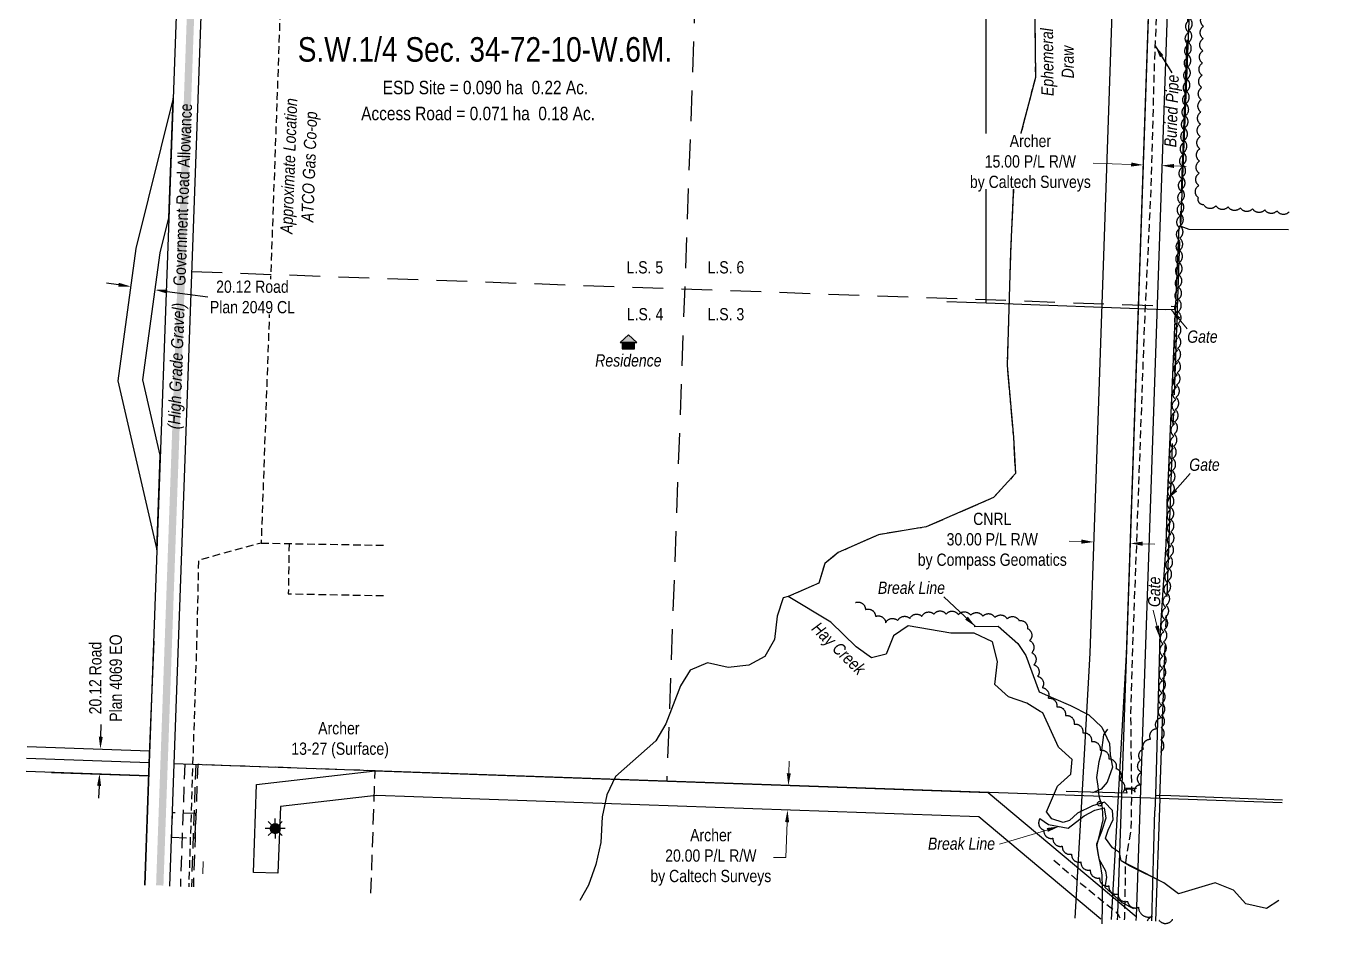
# Model space of a CAD drawing. Extents: x 342350 to 345565, y 6127530 to 6133698.
# Drawn here: x 343509 to 344576, y 6127731 to 6128466 of the extents above; entities that cross this region are included whole.
import ezdxf
from ezdxf.enums import TextEntityAlignment as Align

# ---------------------------------------------------------------- set-up
doc = ezdxf.new("R2010")
doc.units = 0
doc.header["$LTSCALE"] = 5
doc.header["$PDSIZE"] = 0.5
for name, pattern in [('0', [1, 1, 0]), ('foc-ACCESSROAD', [3.75, 2.5, -1.25]), ('foc-FLOWLINE', [3.75, 2.5, -1.25]), ('foc-LSD', [8, 5, -3]), ('foc-QUARTERLINE', [33, 25, -3, 2, -3]), ('foc-TOPO-ephemeral', [6.25, 3.125, -0.625, 0.625, -0.625, 0.625, -0.625]), ('UG_PIPE', [1.875, 1.25, -0.625])]:
    doc.linetypes.add(name, pattern=pattern)
doc.layers.get('Defpoints').update_dxf_attribs({"color": 9})
for name, color, linetype in [('AS-FENCE', 48, 'foc-FENCE'), ('AS-PIPE-UG', 44, 'UG_PIPE'), ('AS-PIPE-UG-T', 44, 'Continuous'), ('AS-RESIDENCE', 14, 'Continuous'), ('AS-ROADS', 254, 'Continuous'), ('AS-TELUS', 224, 'foc-TEL'), ('C-RW', 13, 'Continuous'), ('C-SYMBOL', 7, 'Continuous'), ('F-AR', 190, 'foc-ACCESSROAD'), ('F-EZE', 190, 'foc-FLOWLINE'), ('F-RW', 190, 'Continuous'), ('F-WS', 190, 'foc-ACCESSROAD'), ('F-WS-S', 190, 'Continuous'), ('L-AREAREQUIRED', 7, 'Continuous'), ('L-AREAWORK', 5, 'Continuous'), ('L-BD', 7, 'Continuous'), ('L-BD1', 253, 'Continuous'), ('L-QSEC', 8, 'foc-QUARTERLINE'), ('L-ROAD-T', 7, 'Continuous'), ('L-SEC', 7, 'Continuous'), ('L-SECTION-LSD', 7, 'foc-LSD'), ('L-TITLEDB', 4, 'Continuous'), ('L-TITLEDB-T', 4, 'Continuous'), ('T-BUSH', 110, '0'), ('T-CREEK', 160, 'Continuous'), ('T-DRAW', 143, 'foc-TOPO-ephemeral'), ('T-SLOPE', 48, 'Continuous'), ('T-WATER-T', 170, 'Continuous')]:
    doc.layers.add(name, color=color, linetype=linetype)
for name, color, linetype, lineweight in [('C-RW-T', 13, 'Continuous', 9), ('F-EZE-T', 190, 'Continuous', 9), ('F-RW-T', 190, 'Continuous', 9), ('T-TEXT', 48, 'Continuous', 18)]:
    doc.layers.add(name, color=color, linetype=linetype, lineweight=lineweight)
doc.styles.add('100L', font='ARIALN.TTF', dxfattribs={"height": 11})
doc.styles.add('175L', font='ARIALN.TTF', dxfattribs={"height": 20})
doc.styles.add('80CG', font='ARIALN.TTF', dxfattribs={"height": 10})
doc.styles.add('80L', font='ARIALN.TTF', dxfattribs={"height": 10})
doc.styles.add('80LS', font='ARIALNI.TTF', dxfattribs={"height": 10})
doc.styles.add('foc-LtypeFont', font='ARIALN.TTF', dxfattribs={"height": 7.35})
doc.linetypes.add('foc-FENCE', pattern='A,10,-1,["X",foc-LtypeFont,S=0.2,R=0,X=-0.625,Y=-0.75],-1.24', length=12.24)
doc.linetypes.add('foc-TEL', pattern='A,2,-1,["T",foc-LtypeFont,S=0.2,R=0,X=-0.425,Y=-0.75],-1.24,8', length=12.24)
doc.linetypes.add('foc-TEL-NOLINE', pattern='A,0,-2,["T",foc-LtypeFont,S=0.2,R=0,X=-0.425,Y=-0.75],-10.24', length=12.24)
doc.linetypes.add('foc-TOPO-flowdirection-NOLINE', pattern='A,0,[">",foc-LtypeFont,S=0.3,R=0,X=0,Y=-0.945],-20,[">",foc-LtypeFont,S=0.3,R=0,X=0,Y=-0.945],0', length=20)
doc.dimstyles.new('Compass 5 000', dxfattribs={"dimscale": 5, "dimtxt": 9, "dimasz": 2, "dimexe": 0.2, "dimexo": 0.0625, "dimgap": 0.5, "dimtad": 0, "dimtih": 1, "dimtoh": 1, "dimzin": 0, "dimdsep": 46, "dimtxsty": '80CG', "dimcen": 0.1, "dimse1": 1, "dimse2": 1, "dimclrd": 256, "dimclrt": 256, "dimaunit": 1, "dimadec": 4, "dimazin": 0, "dimtfac": 0.06, "dimtofl": 0, "dimtmove": 0, "dimatfit": 1, "dimfxl": 0.2, "dimtolj": 1, "dimtzin": 0, "dimlwd": -1, "dimarcsym": 0})

# ---------------------------------------------------------------- blocks, each defined once
blk = doc.blocks.new('*D617')
at = {"layer": 'Defpoints', "color": 0, "transparency": 16777216}
for p in [(343562.6, 6127876.2), (343561.9, 6127856.1), (343568.8, 6127855.9)]:
    blk.add_point(p, dxfattribs=at)
at = {"layer": 'L-TITLEDB-T', "transparency": 16777216}
for p, q in [((343569.9, 6127886), (343570.2, 6127896)), ((343568.4, 6127845.9), (343568.1, 6127835.9))]:
    blk.add_line(p, q, dxfattribs=at)
for points in [[(343568.2, 6127886.1), (343571.5, 6127885.9), (343569.5, 6127876)], [(343566.8, 6127846), (343570.1, 6127845.8), (343568.8, 6127855.9)]]:
    blk.add_solid(points, dxfattribs=at)
at = {"layer": 'L-TITLEDB-T', "transparency": 16777216, "insert": (343573.8, 6127933.9), "char_height": 10, "attachment_point": 5, "rotation": 90, "style": '80CG'}
blk.add_mtext('\\A1;20.12 Road\\PPlan 4069 EO', dxfattribs=at)
blk = doc.blocks.new('*D618')
at = {"layer": 'Defpoints', "color": 0, "transparency": 16777216}
for p in [(343592.9, 6128243.4), (343614.2, 6128250.8), (343612.8, 6128240.7)]:
    blk.add_point(p, dxfattribs=at)
at = {"layer": 'L-TITLEDB-T', "transparency": 16777216}
for p, q in [((343584.4, 6128254.9), (343574.5, 6128256.3)), ((343624.1, 6128249.5), (343657.1, 6128245))]:
    blk.add_line(p, q, dxfattribs=at)
for points in [[(343584.6, 6128256.6), (343584.2, 6128253.3), (343594.3, 6128253.6)], [(343624.3, 6128251.1), (343623.9, 6128247.8), (343614.2, 6128250.8)]]:
    blk.add_solid(points, dxfattribs=at)
at = {"layer": 'L-TITLEDB-T', "transparency": 16777216, "insert": (343693.6, 6128245), "char_height": 10, "attachment_point": 5, "style": '80CG', "bg_fill": 3, "box_fill_scale": 1.1, "bg_fill_color": 256, "bg_fill_true_color": 13158600, "bg_fill_transparency": 0}
blk.add_mtext('\\A1;20.12 Road\\PPlan 2049 CL', dxfattribs=at)
blk = doc.blocks.new('GAS')
h = blk.add_hatch(color=255)
h.dxf.hatch_style = 1
edge = h.paths.add_edge_path()
edge.add_arc((0, 0), 0.9, 0, 360)
for p, q in [((-0.81, 0), (-1.62, 0)), ((-0.57, 0.57), (-1.14, 1.14)), ((0, 0.81), (0, 1.62)), ((0.57, 0.57), (1.14, 1.14)), ((1.62, 0), (0.81, 0)), ((-0.57, -0.57), (-1.14, -1.14)), ((0, -0.81), (0, -1.62)), ((1.14, -1.14), (0.57, -0.57))]:
    blk.add_line(p, q)
blk.add_circle((0, 0), 0.8)
blk = doc.blocks.new('res_occ')
for points in [[(0.1, 0.89), (-1.26, -0.37), (1.46, -0.37)], [(-0.9, -1.43), (1.1, -1.43), (1.1, -0.37), (-0.9, -0.37)]]:
    blk.add_hatch(color=14).paths.add_polyline_path(points)
at = {"color": 14}
for points in [[(0.1, 0.89), (-1.26, -0.37), (1.46, -0.37)], [(-0.9, -1.43), (1.1, -1.43), (1.1, -0.37), (-0.9, -0.37)]]:
    blk.add_lwpolyline(points, close=True, dxfattribs=at)
blk = doc.blocks.new('*D624')
at = {"layer": 'Defpoints', "color": 0, "transparency": 16777216}
for p in [(344085.2, 6127847.8), (344131, 6127846.2), (344084.5, 6127827.9)]:
    blk.add_point(p, dxfattribs=at)
at = {"layer": 'F-RW-T', "transparency": 16777216}
for p, q in [((344131.4, 6127856.2), (344131.7, 6127866.2)), ((344130, 6127816.2), (344128.9, 6127787.5)), ((344128.9, 6127787.5), (344118.9, 6127787.5))]:
    blk.add_line(p, q, dxfattribs=at)
for points in [[(344129.7, 6127856.3), (344133, 6127856.1), (344131, 6127846.2)], [(344128.3, 6127816.3), (344131.6, 6127816.2), (344130.3, 6127826.2)]]:
    blk.add_solid(points, dxfattribs=at)
at = {"layer": 'F-RW-T', "transparency": 16777216, "insert": (344067.7, 6127787.5), "char_height": 10, "attachment_point": 5, "style": '80CG'}
blk.add_mtext('\\A1;Archer\\P20.00 P/L R/W\\Pby Caltech Surveys', dxfattribs=at)
blk = doc.blocks.new('*D625')
at = {"layer": 'Defpoints', "color": 0, "transparency": 16777216}
for p in [(344423, 6128417.5), (344437.9, 6128417), (344435.7, 6128352.3)]:
    blk.add_point(p, dxfattribs=at)
at = {"layer": 'F-RW-T', "transparency": 16777216}
for p, q in [((344410.7, 6128353.2), (344379.8, 6128354.2)), ((344445.7, 6128352), (344455.7, 6128351.6))]:
    blk.add_line(p, q, dxfattribs=at)
for points in [[(344410.8, 6128354.8), (344410.7, 6128351.5), (344420.7, 6128352.8)], [(344445.8, 6128353.6), (344445.7, 6128350.3), (344435.7, 6128352.3)]]:
    blk.add_solid(points, dxfattribs=at)
at = {"layer": 'F-RW-T', "transparency": 16777216, "insert": (344328.5, 6128354.2), "char_height": 10, "attachment_point": 5, "style": '80CG', "bg_fill": 3, "box_fill_scale": 1.1, "bg_fill_color": 256, "bg_fill_true_color": 13158600, "bg_fill_transparency": 0}
blk.add_mtext('\\A1;Archer\\P15.00 P/L R/W\\Pby Caltech Surveys', dxfattribs=at)
blk = doc.blocks.new('*D629')
at = {"layer": 'C-RW-T', "transparency": 16777216}
for p, q in [((344370.2, 6128045.3), (344360.2, 6128045.7)), ((344420.1, 6128043.6), (344430.1, 6128043.3))]:
    blk.add_line(p, q, dxfattribs=at)
for points in [[(344370.2, 6128047), (344370.1, 6128043.6), (344380.1, 6128045)], [(344420.2, 6128045.3), (344420.1, 6128041.9), (344410.1, 6128043.9)]]:
    blk.add_solid(points, dxfattribs=at)
at = {"layer": 'Defpoints', "color": 0, "transparency": 16777216}
for p in [(344383.2, 6128135.1), (344413.2, 6128134.1), (344410.1, 6128043.9)]:
    blk.add_point(p, dxfattribs=at)
at = {"layer": 'C-RW-T', "transparency": 16777216, "insert": (344297.4, 6128045.7), "char_height": 10, "attachment_point": 5, "style": '80CG'}
blk.add_mtext('\\A1;CNRL\\P30.00 P/L R/W\\Pby Compass Geomatics', dxfattribs=at)

msp = doc.modelspace()

# ---------------------------------------------------------------- linework, layer by layer
at = {"layer": 'AS-FENCE', "flags": 128}
for points in [[(344482.09, 6129444.574), (344489.062, 6129429.962), (344495.024, 6129416.864), (344470.614, 6128923.982), (344461.045, 6128635.523), (344462.445, 6128633.562), (344460.129, 6128524.415), (344451.124, 6128302.811), (344449.695, 6128302.313), (344440.024, 6128080.124), (344439.896, 6128070.64), (344438.974, 6128042.948), (344434.174, 6127968.429)], [(344292.528, 6128240.263), (344292.439, 6128480.714)], [(344451.161, 6128302.729), (344457.769, 6128300.468), (344539.144, 6128300.218)], [(344260.425, 6128241.299), (344292.528, 6128240.263), (344438.425, 6128234.814)], [(344434.174, 6127968.429), (344433.91, 6127958.372), (344430.532, 6127838.204), (344443.12, 6127837.992), (344534.129, 6127834.366)], [(344415.104, 6127843.804), (344406.436, 6127843.875), (344407.256, 6127839.972), (344357.742, 6127841.352)], [(344430.532, 6127838.204), (344430.066, 6127825.53)], [(344427.627, 6127735.664), (344430.066, 6127825.53)]]:
    msp.add_lwpolyline(points, dxfattribs=at)
at = {"layer": 'AS-FENCE', "const_width": 1, "flags": 128}
for points in [[(344445.975, 6128234.775), (344438.425, 6128234.814)], [(344440.024, 6128080.124), (344439.896, 6128070.64)], [(344434.174, 6127968.429), (344433.91, 6127958.372)]]:
    msp.add_lwpolyline(points, dxfattribs=at)
at = {"layer": 'AS-PIPE-UG', "flags": 128}
for points in [[(344405.433, 6127736.45), (344405.476, 6127738.471), (344406.052, 6127766.907), (344406.288, 6127782.934), (344410.798, 6127810.672), (344411.282, 6127840.075), (344410.502, 6127905.33), (344412.628, 6127973.824), (344415.318, 6128043.667), (344419.114, 6128148.511), (344421.765, 6128222.239), (344427.163, 6128335.496), (344429.879, 6128436.013), (344438.374, 6128641.044), (344441.078, 6128772.75), (344450.006, 6129034.047), (344457.579, 6129220.59), (344458.242, 6129231.349), (344458.385, 6129241.194), (344456.272, 6129244.613), (344451.499, 6129245.731), (344350.392, 6129248.815), (344191.012, 6129255.083), (344105.312, 6129260.11)], [(343832.838, 6128673.736), (343723.281, 6128677.411), (343700.701, 6128044.128), (343649.611, 6128030.142), (343648.064, 6127963.203)], [(343700.701, 6128044.128), (343802.068, 6128042.298)], [(343723.51, 6128043.716), (343722.87, 6128002.721), (343801.422, 6128001.216)], [(343648.064, 6127963.203), (343644.765, 6127861.518), (343641.624, 6127763.515)], [(344347.726, 6127785.161), (344369.725, 6127766.312), (344387.17, 6127752.082), (344398.628, 6127742.832), (344400.787, 6127739.936), (344402.182, 6127736.565)]]:
    msp.add_lwpolyline(points, dxfattribs=at)
at = {"layer": 'AS-ROADS', "flags": 128}
msp.add_lwpolyline([(343617.97, 6127764.62, 5.999, 5.999, 0), (343672.742, 6129313.585, 5.999, 5.999, 0), (343679.418, 6129482.814, 0, 0, 0)], format="xyseb", dxfattribs=at)
at = {"layer": 'AS-TELUS', "linetype": 'foc-TEL-NOLINE', "flags": 128}
for points in [[(343605.763, 6127764.786), (343609.297, 6127864.51), (343613.469, 6127963.963)], [(343529.652, 6127856.767), (343608.924, 6127853.999)]]:
    msp.add_lwpolyline(points, dxfattribs=at)
at = {"layer": 'C-RW', "flags": 128}
msp.add_lwpolyline([(344394.722, 6127736.829), (344406.994, 6127952.852), (344457.25, 6129415.551), (343949.752, 6129433.439), (343823.648, 6129315.922), (343682.686, 6129320.891), (343681.583, 6129290.918), (343835.007, 6129285.51), (343961.111, 6129403.027), (344426.246, 6129386.632), (344377.029, 6127954.217), (344370.412, 6127837.732), (344364.741, 6127737.892)], dxfattribs=at)
at = {"layer": 'Defpoints'}
msp.add_polyline3d([(344387.169, 6127733.276, 746.342), (344387.252, 6127748.914, 746.412), (344387.433, 6127763.076, 746.418), (344387.031, 6127772.916, 745.928), (344385.749, 6127781.618, 745.566), (344383.836, 6127790.715, 745.335), (344382.657, 6127797.151, 744.937), (344384.405, 6127803.226, 744.84), (344387.834, 6127818.078, 744.215), (344387.439, 6127828.022, 743.785), (344386.904, 6127830.712, 743.281), (344386.27, 6127832.183, 743.169), (344385.357, 6127834.612, 743.136), (344384.547, 6127837.474, 745.125), (344383.733, 6127845.729, 744.817), (344382.72, 6127852.868, 743.91), (344384.545, 6127865.767, 743.902), (344386.412, 6127872.994, 744.804), (344388.419, 6127887.539, 745.931), (344391.766, 6127892.185, 746.446)], dxfattribs=at)
at = {"layer": 'F-AR', "flags": 128}
msp.add_lwpolyline([(343627.438, 6127804.034), (343646.796, 6127803.349), (343647.504, 6127823.332), (343628.093, 6127824.019)], close=True, dxfattribs=at)
at = {"layer": 'F-EZE', "flags": 128}
for points in [[(343638.364, 6127863.807), (343634.808, 6127763.757)], [(343647.356, 6127863.487), (343643.8, 6127763.438)]]:
    msp.add_lwpolyline(points, dxfattribs=at)
at = {"layer": 'F-EZE-T'}
msp.add_line((343653.127, 6127774.1), (343653.481, 6127784.091), dxfattribs=at)
at = {"layer": 'F-RW', "flags": 128}
for points in [[(344399.639, 6127736.655), (344399.747, 6127739.709), (344400.075, 6127751.482), (344451.208, 6129239.684), (344069.114, 6129253.05), (344071.797, 6129328.991), (344014.934, 6129331.003), (344015.464, 6129345.99), (344087.314, 6129343.448), (344084.631, 6129267.512), (344466.703, 6129254.135), (344414.734, 6127739.181), (344414.627, 6127736.124)], [(344386.064, 6127737.136), (344286.48, 6127820.698), (343794.593, 6127838.128), (343716.407, 6127829.114), (343714.39, 6127774.548), (343694.408, 6127775.286), (343697.059, 6127847.012), (343793.797, 6127858.164), (344294.063, 6127840.437), (344414.734, 6127739.181), (344414.627, 6127736.124)]]:
    msp.add_lwpolyline(points, dxfattribs=at)
at = {"layer": 'F-WS', "flags": 128}
msp.add_lwpolyline([(343790.257, 6127758.249), (343793.797, 6127858.161), (343648.92, 6127863.298), (343646.796, 6127803.349), (343645.38, 6127763.382)], dxfattribs=at)
at = {"layer": 'L-BD1'}
msp.add_circle((344385.071, 6127831.364), 1.904, dxfattribs=at)
at = {"layer": 'L-QSEC'}
msp.add_line((344434.126, 6127835.474), (344430.611, 6127735.558), dxfattribs=at)
at = {"layer": 'L-QSEC', "flags": 128}
msp.add_lwpolyline([(344434.126, 6127835.474), (344463.057, 6128639.186)], dxfattribs=at)
at = {"layer": 'L-SEC'}
for p, q in [((343638.537, 6128668.333), (343609.304, 6127864.701)), ((343609.304, 6127864.701), (343509.297, 6127868.245)), ((343609.304, 6127864.701), (343605.764, 6127764.786)), ((343629.404, 6127863.989), (343625.864, 6127764.074)), ((344434.126, 6127835.474), (343629.404, 6127863.989)), ((344534.042, 6127831.933), (344434.126, 6127835.474))]:
    msp.add_line(p, q, dxfattribs=at)
at = {"layer": 'L-SECTION-LSD', "flags": 128}
msp.add_lwpolyline([(344060.847, 6128653.404), (344031.765, 6127849.732)], dxfattribs=at)
at = {"layer": 'L-TITLEDB', "flags": 128}
msp.add_lwpolyline([(343618.379, 6128115.915), (343604.222, 6128177.468), (343618.306, 6128280.996), (343625.45, 6128309.682), (343629.008, 6128407.197), (343598.529, 6128284.713), (343583.804, 6128176.537), (343615.555, 6128038.526)], close=True, dxfattribs=at)
for points in [[(343509.646, 6127878.113), (343609.562, 6127874.583)], [(343508.936, 6127858.01), (343608.851, 6127854.48)]]:
    msp.add_lwpolyline(points, dxfattribs=at)
at = {"layer": 'T-BUSH', "flags": 128}
for points in [[(344185.692, 6127995.615, -0.52056705), (344193.893, 6127989.897, -0.52056705), (344202.095, 6127984.179, -0.52056705), (344210.424, 6127979.041, -0.52056705), (344220.265, 6127980.801, -0.52056705), (344230.107, 6127982.56, -0.52056705), (344239.949, 6127984.32, -0.52056705), (344249.79, 6127986.079, -0.52056705), (344259.737, 6127986.164, -0.52056705), (344269.722, 6127985.649, -0.52056705), (344279.707, 6127985.135, -0.52056705), (344289.674, 6127984.408, -0.52056705), (344299.613, 6127983.328, -0.52056705), (344309.553, 6127982.249, -0.52056705), (344319.339, 6127980.724, -0.52056705), (344326.15, 6127974.318, -0.52056705), (344327.882, 6127964.471, -0.52056705), (344329.614, 6127954.624, -0.52056705), (344331.346, 6127944.778, -0.52056705), (344334.415, 6127935.323, -0.52056705), (344338.271, 6127926.098, -0.52056705), (344342.955, 6127917.43, -0.52056705), (344350.028, 6127910.364, -0.52056705), (344357.102, 6127903.299, -0.52056705), (344364.175, 6127896.233, -0.52056705), (344371.249, 6127889.168, -0.52056705), (344378.322, 6127882.102, -0.52056705), (344385.396, 6127875.037, -0.52056705), (344392.469, 6127867.971, -0.52056705), (344398.33, 6127860.177, -0.52056705), (344401.246, 6127850.614, -0.52056705), (344404.162, 6127841.051, -0.52056705), (344414.043, 6127840.813, -0.52056705), (344418.282, 6127846.875, -0.52056705), (344418.846, 6127856.857, -0.52056705), (344418.441, 6127866.834, -0.52056705), (344420.699, 6127875.957, -0.52056705), (344426.63, 6127884.006, -0.52056705), (344431.542, 6127892.703, -0.52056705), (344435.481, 6127901.709, -0.52056705), (344435.733, 6127911.704, -0.52056705), (344435.985, 6127921.698, -0.52056705), (344436.237, 6127931.693, -0.52056705), (344436.489, 6127941.687, -0.52056705), (344436.742, 6127951.682, -0.52056705), (344436.997, 6127961.677, -0.52056705), (344437.442, 6127971.661, -0.52056705), (344438.241, 6127981.627, -0.52056705), (344439.039, 6127991.593, -0.52056705), (344439.838, 6128001.559, -0.52056705), (344440.637, 6128011.525, -0.52056705), (344441.435, 6128021.49, -0.52056705), (344442.234, 6128031.456, -0.52056705), (344443.033, 6128041.422, -0.52056705), (344443.113, 6128051.413, -0.52056705), (344443, 6128061.41, -0.52056705), (344442.906, 6128071.407, -0.52056705), (344443.092, 6128081.402, -0.52056705), (344443.602, 6128091.387, -0.52056705), (344444.111, 6128101.372, -0.52056705), (344444.621, 6128111.357, -0.52056705), (344445.13, 6128121.341, -0.52056705), (344445.639, 6128131.326, -0.52056705), (344446.149, 6128141.311, -0.52056705), (344446.658, 6128151.296, -0.52056705), (344447.163, 6128161.281, -0.52056705), (344447.675, 6128171.265, -0.52056705), (344448.276, 6128181.245, -0.52056705), (344448.475, 6128191.239, -0.52056705), (344448.59, 6128201.236, -0.52056705), (344448.704, 6128211.233, -0.52056705), (344448.819, 6128221.231, -0.52056705), (344448.934, 6128231.228, -0.52056705), (344449.128, 6128241.223, -0.52056705), (344449.365, 6128251.218, -0.52056705), (344449.602, 6128261.213, -0.52056705), (344449.839, 6128271.208, -0.52056705), (344450.076, 6128281.203, -0.52056705), (344450.313, 6128291.198, -0.52056705), (344450.55, 6128301.193, -0.52056705), (344450.802, 6128311.188, -0.52056705), (344451.295, 6128321.174, -0.52056705), (344451.788, 6128331.159, -0.52056705), (344452.281, 6128341.145, -0.52056705), (344452.774, 6128351.13, -0.52056705), (344453.266, 6128361.116, -0.52056705), (344453.759, 6128371.102, -0.52056705), (344454.252, 6128381.087, -0.52056705), (344454.745, 6128391.073, -0.52056705), (344455.238, 6128401.059, -0.52056705), (344455.731, 6128411.044, -0.52056705), (344456.212, 6128421.03, -0.52056705), (344456.591, 6128431.021, -0.52056705), (344456.97, 6128441.012, -0.52056705), (344457.349, 6128451.002, -0.52056705), (344457.728, 6128460.993, -0.52056705), (344458.107, 6128470.984, -0.52056705), (344458.485, 6128480.974, -0.52056705), (344458.864, 6128490.965, -0.52056705), (344459.243, 6128500.955, -0.52056705), (344459.622, 6128510.946, -0.52056705), (344460.001, 6128520.937, -0.52056705), (344460.38, 6128530.927, -0.52056705), (344460.759, 6128540.918, -0.52056705), (344461.138, 6128550.909, -0.52056705), (344461.516, 6128560.899, -0.52056705), (344461.895, 6128570.89, -0.52056705), (344462.274, 6128580.88, -0.52056705), (344462.653, 6128590.871, -0.52056705), (344463.032, 6128600.862, -0.52056705), (344463.411, 6128610.852, -0.52056705), (344463.79, 6128620.843, -0.52056705), (344464.168, 6128630.833, -0.52056705), (344464.031, 6128640.791, -0.52056705), (344464.449, 6128650.78, -0.52056705), (344464.866, 6128660.769, -0.52056705), (344465.283, 6128670.758, -0.52056705), (344465.7, 6128680.747, -0.52056705), (344466.117, 6128690.736, -0.52056705), (344466.536, 6128700.725, -0.52056705), (344466.955, 6128710.714, -0.52056705), (344467.374, 6128720.703, -0.52056705), (344467.793, 6128730.692, -0.52056705), (344468.213, 6128740.681, -0.52056705), (344468.632, 6128750.67, -0.52056705), (344469.051, 6128760.659, -0.52056705), (344469.412, 6128770.65, -0.52056705), (344469.654, 6128780.645, -0.52056705), (344469.896, 6128790.64, -0.52056705), (344470.138, 6128800.635, -0.52056705), (344470.38, 6128810.63, -0.52056705), (344470.622, 6128820.624, -0.52056705), (344470.864, 6128830.619, -0.52056705), (344471.106, 6128840.614, -0.52056705), (344471.349, 6128850.609, -0.52056705), (344471.591, 6128860.604, -0.52056705), (344471.833, 6128870.599, -0.52056705), (344472.075, 6128880.594, -0.52056705), (344472.317, 6128890.589, -0.52056705), (344472.559, 6128900.583, -0.52056705), (344472.903, 6128910.575, -0.52056705), (344473.287, 6128920.566, -0.52056705), (344473.67, 6128930.556, -0.52056705), (344474.054, 6128940.546, -0.52056705), (344474.438, 6128950.537, -0.52056705), (344474.822, 6128960.527, -0.52056705), (344475.205, 6128970.518, -0.52056705), (344475.589, 6128980.508, -0.52056705), (344475.973, 6128990.499, -0.52056705), (344476.357, 6129000.489, -0.52056705), (344476.74, 6129010.479, -0.52056705), (344477.124, 6129020.47, -0.52056705), (344477.508, 6129030.46, -0.52056705), (344477.885, 6129040.451, -0.52056705), (344478.261, 6129050.442, -0.52056705), (344478.637, 6129060.432, -0.52056705), (344479.013, 6129070.423, -0.52056705), (344479.389, 6129080.414, -0.52056705), (344479.765, 6129090.405, -0.52056705), (344480.141, 6129100.395, -0.52056705), (344480.517, 6129110.386, -0.52056705), (344480.893, 6129120.377, -0.52056705), (344481.269, 6129130.368, -0.52056705), (344481.645, 6129140.358, -0.52056705), (344482.021, 6129150.349, -0.52056705), (344482.397, 6129160.34, -0.52056705), (344482.773, 6129170.33, -0.52056705), (344483.149, 6129180.321, -0.52056705), (344483.525, 6129190.312, -0.52056705), (344483.901, 6129200.303, -0.52056705), (344484.277, 6129210.293, -0.52056705), (344484.653, 6129220.284, -0.52056705), (344485.028, 6129230.275, -0.52056705), (344485.404, 6129240.266, -0.52056705), (344482.836, 6129249.082, -0.52056705), (344483.7, 6129259.042, -0.52056705), (344484.563, 6129269.003, -0.52056705), (344485.427, 6129278.963, -0.52056705), (344486.29, 6129288.924, -0.52056705), (344487.154, 6129298.884, -0.52056705), (344488.017, 6129308.844, -0.52056705), (344488.88, 6129318.805, -0.52056705), (344489.692, 6129328.769, -0.52056705), (344490.36, 6129338.745, -0.52056705), (344491.029, 6129348.72, -0.52056705), (344491.697, 6129358.696, -0.52056705), (344492.366, 6129368.671, -0.52056705), (344493.035, 6129378.646, -0.52056705), (344493.703, 6129388.622, -0.52056705), (344494.372, 6129398.597, -0.52056705), (344495.04, 6129408.573, -0.52056705), (344495.462, 6129418.555, -0.52056705), (344495.5, 6129425.483, -0.52056705)], [(344539.738, 6128314.6, -0.52056705), (344529.773, 6128315.404, -0.52056705), (344519.808, 6128316.208, -0.52056705), (344509.842, 6128317.013, -0.52056705), (344499.877, 6128317.817, -0.52056705), (344489.911, 6128318.621, -0.52056705), (344479.946, 6128319.426, -0.52056705), (344469.981, 6128320.23, -0.52056705), (344465.606, 6128326.039, -0.52056705), (344465.905, 6128336.032, -0.52056705), (344466.205, 6128346.025, -0.52056705), (344466.505, 6128356.019, -0.52056705), (344466.804, 6128366.012, -0.52056705), (344467.104, 6128376.005, -0.52056705), (344467.404, 6128385.999, -0.52056705), (344467.703, 6128395.992, -0.52056705), (344468.003, 6128405.985, -0.52056705), (344468.303, 6128415.979, -0.52056705), (344468.602, 6128425.972, -0.52056705), (344468.902, 6128435.965, -0.52056705), (344469.223, 6128445.958, -0.52056705), (344469.552, 6128455.95, -0.52056705), (344469.882, 6128465.943, -0.52056705), (344470.212, 6128475.935, -0.52056705), (344470.541, 6128485.927, -0.52056705), (344470.871, 6128495.92, -0.52056705), (344471.2, 6128505.912, -0.52056705), (344471.53, 6128515.904, -0.52056705), (344471.859, 6128525.897, -0.52056705), (344472.189, 6128535.889, -0.52056705), (344472.519, 6128545.881, -0.52056705), (344472.848, 6128555.874, -0.52056705), (344473.178, 6128565.866, -0.52056705), (344473.507, 6128575.859, -0.52056705), (344473.837, 6128585.851, -0.52056705), (344474.166, 6128595.843, -0.52056705), (344474.496, 6128605.836, -0.52056705), (344476.444, 6128615.286, -0.52056705), (344482.595, 6128622.676, -0.52056705), (344492.591, 6128622.484, -0.52056705), (344502.587, 6128622.293, -0.52056705), (344512.583, 6128622.101, -0.52056705), (344522.579, 6128621.91, -0.52056705), (344532.575, 6128621.718, -0.52056705), (344542.571, 6128621.527, -0.52056705), (344552.567, 6128621.335, -0.52056705), (344562.563, 6128621.144, -0.52056705), (344572.558, 6128620.932, -0.52056705), (344582.552, 6128620.669, -0.52056705), (344592.547, 6128620.405, -0.52056705), (344602.541, 6128620.141, -0.52056705), (344612.535, 6128619.878, -0.52056705), (344622.53, 6128619.614, -0.52056705), (344632.524, 6128619.35, -0.52056705), (344642.518, 6128619.087, -0.52056705), (344652.513, 6128618.823, -0.52056705), (344662.507, 6128618.56, -0.52056705), (344672.501, 6128618.296, -0.52056705), (344682.496, 6128618.032, -0.52056705), (344692.49, 6128617.769, -0.52056705), (344702.484, 6128617.505, -0.52056705), (344712.479, 6128617.242, -0.52056705), (344722.473, 6128616.978, -0.52056705), (344732.467, 6128616.714, -0.52056705), (344742.462, 6128616.451, -0.52056705), (344752.456, 6128616.187, -0.52056705), (344762.45, 6128615.923, -0.52056705), (344772.445, 6128615.66, -0.52056705), (344782.439, 6128615.396, -0.52056705), (344792.433, 6128615.133, -0.52056705), (344802.428, 6128614.869, -0.52056705), (344812.396, 6128614.399, -0.52056705), (344822.137, 6128612.149, -0.52056705), (344831.951, 6128610.458, -0.52056705), (344841.944, 6128610.143, -0.52056705), (344851.937, 6128609.829, -0.52056705), (344861.929, 6128609.515, -0.52056705), (344871.922, 6128609.2, -0.52056705), (344881.915, 6128608.886, -0.52056705), (344891.908, 6128608.572, -0.52056705), (344901.901, 6128608.257, -0.52056705), (344911.894, 6128607.943, -0.52056705), (344921.887, 6128607.629, -0.52056705), (344931.879, 6128607.314, -0.52056705), (344941.872, 6128607, -0.52056705), (344951.865, 6128606.686, -0.52056705), (344961.858, 6128606.371, -0.52056705), (344971.851, 6128606.057, -0.52056705), (344981.844, 6128605.743, -0.52056705), (344991.837, 6128605.428, -0.52056705), (345001.829, 6128605.114, -0.52056705), (345011.822, 6128604.799, -0.52056705), (345021.815, 6128604.485, -0.52056705), (345031.808, 6128604.171, -0.52056705), (345041.801, 6128603.856, -0.52056705), (345051.794, 6128603.542, -0.52056705), (345061.787, 6128603.225, -0.52056705), (345071.779, 6128602.909, -0.52056705), (345081.772, 6128602.592, -0.52056705), (345091.765, 6128602.276, -0.52056705), (345101.758, 6128601.96, -0.52056705), (345111.75, 6128601.643, -0.52056705), (345121.743, 6128601.327, -0.52056705), (345131.736, 6128601.01, -0.52056705), (345141.729, 6128600.694, -0.52056705), (345151.722, 6128600.377, -0.52056705), (345161.714, 6128600.061, -0.52056705), (345171.707, 6128599.744, -0.52056705), (345179.74, 6128597.597, -0.52056705), (345179.374, 6128587.606, -0.52056705), (345179.1, 6128580.119, -0.52056705)], [(344434.771, 6127873.566, 0.52056705), (344435.023, 6127883.561, 0.52056705), (344435.275, 6127893.555, 0.52056705), (344435.527, 6127903.55, 0.52056705), (344435.78, 6127913.544, 0.52056705), (344436.032, 6127923.539, 0.52056705), (344436.284, 6127933.534, 0.52056705), (344436.536, 6127943.528, 0.52056705), (344436.788, 6127953.523, 0.52056705), (344437.045, 6127963.517, 0.52056705), (344437.589, 6127973.497, 0.52056705), (344438.388, 6127983.463, 0.52056705), (344439.186, 6127993.429, 0.52056705), (344439.985, 6128003.394, 0.52056705), (344440.784, 6128013.36, 0.52056705), (344441.583, 6128023.326, 0.52056705), (344442.381, 6128033.292, 0.52056705), (344443.18, 6128043.258, 0.52056705), (344443.092, 6128053.254, 0.52056705), (344442.979, 6128063.251, 0.52056705), (344442.931, 6128073.248, 0.52056705), (344443.186, 6128083.241, 0.52056705), (344443.696, 6128093.226, 0.52056705), (344444.205, 6128103.211, 0.52056705), (344444.714, 6128113.196, 0.52056705), (344445.224, 6128123.181, 0.52056705), (344445.733, 6128133.165, 0.52056705), (344446.243, 6128143.15, 0.52056705), (344446.752, 6128153.135, 0.52056705), (344447.244, 6128163.121, 0.52056705), (344447.786, 6128173.103, 0.52056705), (344448.381, 6128183.083, 0.52056705), (344448.496, 6128193.081, 0.52056705), (344448.611, 6128203.078, 0.52056705), (344448.726, 6128213.075, 0.52056705), (344448.84, 6128223.072, 0.52056705), (344448.955, 6128233.069, 0.52056705), (344449.172, 6128243.064, 0.52056705), (344449.409, 6128253.059, 0.52056705), (344449.646, 6128263.054, 0.52056705), (344449.883, 6128273.049, 0.52056705), (344450.12, 6128283.044, 0.52056705), (344450.357, 6128293.039, 0.52056705), (344450.594, 6128303.034, 0.52056705), (344450.893, 6128313.027, 0.52056705), (344451.386, 6128323.013, 0.52056705), (344451.879, 6128332.998, 0.52056705), (344452.372, 6128342.984, 0.52056705), (344452.864, 6128352.97, 0.52056705), (344453.357, 6128362.955, 0.52056705), (344453.85, 6128372.941, 0.52056705), (344454.343, 6128382.927, 0.52056705), (344454.836, 6128392.912, 0.52056705), (344455.329, 6128402.898, 0.52056705), (344455.821, 6128412.884, 0.52056705), (344456.282, 6128422.871, 0.52056705), (344456.661, 6128432.861, 0.52056705), (344457.04, 6128442.852, 0.52056705), (344457.419, 6128452.843, 0.52056705), (344457.798, 6128462.833, 0.52056705), (344458.176, 6128472.824, 0.52056705), (344458.555, 6128482.814, 0.52056705), (344458.934, 6128492.805, 0.52056705), (344459.313, 6128502.796, 0.52056705), (344459.692, 6128512.786, 0.52056705), (344460.071, 6128522.777, 0.52056705), (344460.45, 6128532.767, 0.52056705), (344460.828, 6128542.758, 0.52056705), (344461.207, 6128552.749, 0.52056705), (344461.586, 6128562.739, 0.52056705), (344461.965, 6128572.73, 0.52056705), (344462.344, 6128582.721, 0.52056705), (344462.723, 6128592.711, 0.52056705), (344463.102, 6128602.702, 0.52056705), (344463.48, 6128612.692, 0.52056705), (344463.859, 6128622.683)], [(344336.487, 6127819.311, 0.52056705), (344339.511, 6127809.844, 0.52056705), (344346.927, 6127803.173, 0.52056705), (344354.546, 6127796.7, 0.52056705), (344362.165, 6127790.226, 0.52056705), (344369.783, 6127783.752, 0.52056705), (344377.402, 6127777.279, 0.52056705), (344385.021, 6127770.805, 0.52056705), (344392.603, 6127764.289, 0.52056705), (344400, 6127757.564, 0.52056705), (344407.942, 6127751.627, 0.52056705), (344416.692, 6127746.815, 0.52056705), (344428.068, 6127739.389, 0.17691259), (344423.877, 6127735.796, 0.17691259)], [(344434.085, 6127735.435, 0.03064824), (344433.659, 6127735.968, 0.52056705), (344444.592, 6127736.987)]]:
    msp.add_lwpolyline(points, format="xyb", dxfattribs=at)
at = {"layer": 'T-CREEK', "flags": 128}
msp.add_lwpolyline([(344531.174, 6127752.265), (344521.314, 6127745.692), (344504.335, 6127749.687), (344494.347, 6127760.674), (344479.365, 6127766.665), (344449.402, 6127757.676), (344437.416, 6127766.665), (344402.63, 6127784.612), (344401.257, 6127791.624), (344395.607, 6127795.263), (344389.909, 6127803.309), (344392.038, 6127809.801), (344396.079, 6127818.496), (344395.603, 6127825.694), (344388.921, 6127832.543), (344379.211, 6127829.569), (344366.851, 6127823.729), (344360.331, 6127817.686), (344355.183, 6127816.067), (344345.963, 6127818.996), (344341.573, 6127824.685), (344350.523, 6127845.566), (344361.509, 6127855.555), (344362.508, 6127867.54), (344351.521, 6127877.528), (344338.537, 6127905.494), (344336.605, 6127906.683), (344325.563, 6127913.521), (344310.58, 6127918.524), (344299.577, 6127928.531), (344301.575, 6127947.5), (344297.579, 6127963.48), (344282.597, 6127970.473), (344263.619, 6127970.482), (344228.663, 6127976.474), (344216.678, 6127968.483), (344210.698, 6127953.487), (344198.713, 6127950.49), (344186.225, 6127959.48), (344165.751, 6127979.457), (344130.781, 6128000.444), (344126.786, 6127999.446), (344121.803, 6127984.452), (344119.806, 6127965.475), (344111.815, 6127951.491), (344098.832, 6127944.499), (344081.85, 6127942.501), (344064.87, 6127946.453), (344050.887, 6127940.467), (344042.897, 6127927.488), (344030.912, 6127896.557), (344022.922, 6127882.573), (343989.962, 6127853.608), (343982.968, 6127838.627), (343978.972, 6127820.649), (343977.973, 6127799.673), (343973.978, 6127781.695), (343967.985, 6127764.716), (343960.805, 6127752.205)], dxfattribs=at)
at = {"layer": 'T-CREEK', "linetype": 'foc-TOPO-flowdirection-NOLINE', "flags": 128}
msp.add_lwpolyline([(344531.174, 6127752.265), (344521.314, 6127745.692), (344504.335, 6127749.687), (344494.347, 6127760.674), (344479.365, 6127766.665), (344449.402, 6127757.676), (344437.416, 6127766.665), (344409.451, 6127780.647), (344402.63, 6127784.612), (344401.257, 6127791.624), (344395.607, 6127795.263), (344389.909, 6127803.309), (344392.038, 6127809.801), (344396.079, 6127818.496), (344395.603, 6127825.694), (344388.921, 6127832.543), (344379.211, 6127829.569), (344366.851, 6127823.729), (344360.331, 6127817.686), (344355.183, 6127816.067), (344345.963, 6127818.996), (344341.573, 6127824.685), (344350.523, 6127845.566), (344361.509, 6127855.555), (344362.508, 6127867.54), (344351.521, 6127877.528), (344338.537, 6127905.494), (344336.605, 6127906.683), (344325.563, 6127913.521), (344310.58, 6127918.524), (344299.577, 6127928.531), (344301.575, 6127947.5), (344297.579, 6127963.48), (344282.597, 6127970.473), (344263.619, 6127970.482), (344228.663, 6127976.474), (344216.678, 6127968.483), (344210.698, 6127953.487), (344198.713, 6127950.49), (344186.225, 6127959.48), (344165.751, 6127979.457), (344130.781, 6128000.444), (344126.786, 6127999.446), (344121.803, 6127984.452), (344119.806, 6127965.475), (344111.815, 6127951.491), (344098.832, 6127944.499), (344081.85, 6127942.501), (344064.87, 6127946.453), (344050.887, 6127940.467), (344042.897, 6127927.488), (344030.912, 6127896.557), (344022.922, 6127882.573), (343989.962, 6127853.608), (343982.968, 6127838.627), (343978.972, 6127820.649), (343977.973, 6127799.673), (343973.978, 6127781.695), (343967.985, 6127764.716), (343960.805, 6127752.205)], dxfattribs=at)
at = {"layer": 'T-DRAW', "flags": 128}
msp.add_lwpolyline([(344301.843, 6128642.982), (344306.494, 6128621.881), (344334.047, 6128575.231), (344334.197, 6128568.416), (344332.895, 6128559.212), (344329.412, 6128545.653), (344331.894, 6128497.198), (344332.57, 6128424.135), (344315.933, 6128359.921), (344312.364, 6128281.996), (344309.478, 6128189.046), (344314.668, 6128130.577), (344316.296, 6128100.912), (344298.438, 6128081.263), (344243.347, 6128057.287), (344204.479, 6128050.962), (344171.739, 6128036.33), (344160.752, 6128027.341), (344155.758, 6128011.361), (344130.789, 6128000.374)], dxfattribs=at)
at = {"layer": 'T-DRAW', "linetype": 'foc-TOPO-flowdirection-NOLINE', "flags": 128}
msp.add_lwpolyline([(344301.843, 6128642.982), (344306.494, 6128621.881), (344334.047, 6128575.231), (344334.197, 6128568.416), (344332.895, 6128559.212), (344329.412, 6128545.653), (344331.894, 6128497.198), (344332.57, 6128424.135), (344315.933, 6128359.921), (344312.364, 6128281.996), (344309.478, 6128189.046), (344314.668, 6128130.577), (344316.296, 6128100.912), (344298.438, 6128081.263), (344243.347, 6128057.287), (344204.479, 6128050.962), (344171.739, 6128036.33), (344160.752, 6128027.341), (344155.758, 6128011.361), (344130.789, 6128000.374)], dxfattribs=at)
at = {"layer": 'T-SLOPE', "flags": 128}
for points in [[(344282.744, 6127975.984), (344302.23, 6127976.241), (344318.384, 6127962.081), (344324.718, 6127952.263), (344335.736, 6127922.675), (344347.416, 6127917.431), (344361.183, 6127911.393), (344376.257, 6127903.781), (344386.727, 6127893.718), (344393.033, 6127880.473), (344393.583, 6127871.192), (344395.474, 6127861.154), (344391.176, 6127849.027), (344386.258, 6127843.204), (344379.098, 6127840.307)], [(344336.218, 6127819.298), (344343.283, 6127814.246), (344359.412, 6127811.436), (344372.514, 6127821.493), (344381.17, 6127826.014), (344388.853, 6127828.024), (344389.985, 6127819.512), (344386.614, 6127808.758), (344382.498, 6127798.187), (344384.234, 6127786.444), (344389.81, 6127776.46), (344390.694, 6127771.102), (344389.381, 6127763.164), (344403.031, 6127750.755), (344412.633, 6127745.883)]]:
    msp.add_lwpolyline(points, dxfattribs=at)

# ---------------------------------------------------------------- block references
at = {"layer": 'AS-RESIDENCE', "xscale": 4.998900549999952, "yscale": 4.998900549999952, "zscale": 4.998900549999952}
msp.add_blockref('res_occ', (343999.914, 6128209.722), dxfattribs=at)
at = {"layer": 'F-WS-S', "xscale": 4.998900549999941, "yscale": 4.998900549999941, "zscale": 4.998900549999941}
msp.add_blockref('GAS', (343712.194, 6127811.035), dxfattribs=at)

# ---------------------------------------------------------------- texts
at = {"layer": 'AS-PIPE-UG-T', "char_height": 9.9978, "attachment_point": 1, "style": '80L'}
for s, width, gutter_width, insert, rotation in [('{\\fArial Narrow|b0|i1|c0|p34;Buried Pipe}', 59.03588, 50, (344437.626, 6128367.429), 88.032183), ('\\pi6.5014;{\\fArial Narrow|b0|i1|c0|p34;Approximate Location\\P\\pi16.687;ATCO Gas Co-op}', 123.51053, 49.989, (343716.071, 6128290.271), 87.957907)]:
    msp.add_mtext_dynamic_manual_height_columns(s, width=width, gutter_width=gutter_width, heights=[0], dxfattribs=dict(at, insert=insert, rotation=rotation))
at = {"layer": 'AS-RESIDENCE', "insert": (343973.358, 6128198.205), "char_height": 9.9978, "attachment_point": 1, "style": '80L'}
msp.add_mtext_dynamic_manual_height_columns('{\\fArial Narrow|b0|i1|c0|p34;Residence}', width=34.11404, gutter_width=49.989, heights=[0], dxfattribs=at)
at = {"layer": 'C-SYMBOL', "color": 3, "style": '175L'}
msp.add_text('S.W.1/4 Sec. 34-72-10-W.6M.', height=19.9956, dxfattribs=at).set_placement((343883.349, 6128431.133), align=Align.BOTTOM_CENTER)
at = {"layer": 'F-WS-S', "insert": (343724.708, 6127897.95), "char_height": 9.9978, "attachment_point": 1, "style": '80L'}
msp.add_mtext_dynamic_manual_height_columns('\\pi22.554;Archer\\P\\pi0.67245;13-27 (Surface)', width=78.99495, gutter_width=50, heights=[0], dxfattribs=at)
at = {"layer": 'L-BD', "insert": (344381.289, 6127900.655), "char_height": 9.9978, "attachment_point": 6, "style": '80CG'}
msp.add_mtext('\\A1;', dxfattribs=at)
at = {"layer": 'L-ROAD-T', "style": '80L'}
msp.add_text('Government Road Allowance', height=9.9978, rotation=87.891676, dxfattribs=at).set_placement((343636.634, 6128328.53), align=Align.MIDDLE_CENTER)
at = {"layer": 'T-TEXT', "style": '80LS'}
msp.add_text('(High Grade Gravel)', height=9.9978, rotation=87.891676, dxfattribs=at).set_placement((343631.485, 6128188.656), align=Align.MIDDLE_CENTER)
at = {"layer": 'T-TEXT', "char_height": 9.9978, "attachment_point": 1, "style": '80L'}
for s, width, insert in [('{\\fArial Narrow|b0|i1|c0|p34;Gate}', 13.36475, (344456.489, 6128217.657)), ('{\\fArial Narrow|b0|i1|c0|p34;Gate}', 13.36475, (344458.175, 6128113.109)), ('{\\fArial Narrow|b0|i1|c0|p34;Break Line}', 54.58158, (344204.075, 6128012.637)), ('{\\fArial Narrow|b0|i1|c0|p34;Break Line}', 54.58158, (344244.908, 6127803.716))]:
    msp.add_mtext_dynamic_manual_height_columns(s, width=width, gutter_width=50, heights=[0], dxfattribs=dict(at, insert=insert))
at = {"layer": 'T-TEXT', "insert": (344424.5, 6127991.88), "char_height": 9.9978, "attachment_point": 1, "rotation": 90, "style": '80L'}
msp.add_mtext_dynamic_manual_height_columns('{\\fArial Narrow|b0|i1|c0|p34;Gate}', width=13.36475, gutter_width=50, heights=[0], dxfattribs=at)
at = {"layer": 'T-WATER-T', "attachment_point": 1, "style": '80L'}
for s, width, gutter_width, insert, char_height, rotation in [('\\pi-11.086;{\\fArial Narrow|b0|i1|c0|p34;Ephemeral \\P\\pi3.1775;Draw}', 33.14305, 49.989, (344337.381, 6128420.095), 9.9978, 90.530102), ('\\pi0.29477;{\\fArial Narrow|b0|i1|c0|p34;Hay Creek}', 54.82556, 50.033, (344155.976, 6127980.823), 10, 315.705187)]:
    msp.add_mtext_dynamic_manual_height_columns(s, width=width, gutter_width=gutter_width, heights=[0], dxfattribs=dict(at, insert=insert, char_height=char_height, rotation=rotation))

# ---------------------------------------------------------------- dimensions: what is measured, and where the dimension line sits
at = {"layer": 'C-RW-T'}
dim = msp.add_linear_dim(base=(344410.125, 6128043.936), p1=(344383.244, 6128135.097), p2=(344413.22, 6128134.068), angle=358.033606, text='CNRL\\P30.00 P/L R/W\\Pby Compass Geomatics', dimstyle='Compass 5 000', dxfattribs=at)
dim.commit()
dim.dimension.update_dxf_attribs({"geometry": '*D629', "text_midpoint": (344297.44, 6128045.652), "dimtype": 161})
at = {"layer": 'F-RW-T'}
dim = msp.add_linear_dim(base=(344131.021, 6127846.214), p1=(344084.527, 6127827.854), p2=(344085.235, 6127847.837), angle=87.970583, text='Archer\\P20.00 P/L R/W\\Pby Caltech Surveys', dimstyle='Compass 5 000', dxfattribs=at)
dim.commit()
dim.dimension.update_dxf_attribs({"geometry": '*D624', "text_midpoint": (344067.678, 6127787.468), "dimtype": 161})
at = {"layer": 'L-TITLEDB-T'}
dim = msp.add_linear_dim(base=(343568.787, 6127855.895), p1=(343562.577, 6127876.243), p2=(343561.867, 6127856.14), angle=267.976679, text='20.12 Road\\PPlan 4069 EO', dimstyle='Compass 5 000', override={"dimtmove": 2}, dxfattribs=at)
dim.commit()
dim.dimension.update_dxf_attribs({"geometry": '*D617', "text_midpoint": (343573.849, 6127933.918), "dimtype": 161, "text_rotation": 90})

# ---------------------------------------------------------------- leaders
at = {"layer": 'AS-PIPE-UG-T'}
msp.add_leader([(344430.462, 6128450.09), (344443.913, 6128427.952)], dimstyle='Compass 5 000', dxfattribs=at)
at = {"layer": 'T-TEXT'}
for points in [[(344443.266, 6128234.789), (344456.37, 6128219.062)], [(344440.509, 6128079.987), (344458.939, 6128100.797)], [(344283.683, 6127975.996), (344257.792, 6128000.197)], [(344434.128, 6127966.674), (344428.79, 6127989.299)], [(344351.934, 6127812.739), (344303.238, 6127798.346)]]:
    msp.add_leader(points, dimstyle='Compass 5 000', dxfattribs=at)

# ---------------------------------------------------------------- next in the draw order: texts
at = {"layer": 'L-AREAREQUIRED', "color": 5, "insert": (343883.772, 6128421.515), "char_height": 10.99516, "width": 168.56361, "attachment_point": 2, "style": '100L', "bg_fill": 3, "box_fill_scale": 1.15, "bg_fill_color": 256, "bg_fill_true_color": 256, "bg_fill_transparency": 0}
msp.add_mtext('ESD Site = 0.090 ha  0.22 Ac.', dxfattribs=at)
at = {"layer": 'L-AREAWORK', "color": 5, "insert": (343877.75, 6128400.316), "char_height": 10.99516, "width": 191.80961, "attachment_point": 2, "style": '100L', "bg_fill": 3, "box_fill_scale": 1.15, "bg_fill_color": 256, "bg_fill_true_color": 256, "bg_fill_transparency": 0}
msp.add_mtext('Access Road = 0.071 ha  0.18 Ac.', dxfattribs=at)

# ---------------------------------------------------------------- next in the draw order: dimensions: what is measured, and where the dimension line sits
at = {"layer": 'F-RW-T'}
dim = msp.add_linear_dim(base=(344435.719, 6128352.295), p1=(344422.954, 6128417.521), p2=(344437.942, 6128417.007), angle=358.032617, text='Archer\\P15.00 P/L R/W\\Pby Caltech Surveys', dimstyle='Compass 5 000', override={"dimtfill": 1}, dxfattribs=at)
dim.commit()
dim.dimension.update_dxf_attribs({"geometry": '*D625', "text_midpoint": (344328.533, 6128354.216), "dimtype": 161})
at = {"layer": 'L-TITLEDB-T'}
dim = msp.add_linear_dim(base=(343614.205, 6128250.846), p1=(343592.903, 6128243.384), p2=(343612.821, 6128240.675), angle=352.253082, text='20.12 Road\\PPlan 2049 CL', dimstyle='Compass 5 000', override={"dimtfill": 1}, dxfattribs=at)
dim.commit()
dim.dimension.update_dxf_attribs({"geometry": '*D618', "text_midpoint": (343693.636, 6128245.013), "dimtype": 161})

# ---------------------------------------------------------------- next in the draw order: linework, layer by layer
at = {"layer": 'L-SEC'}
msp.add_line((343658.636, 6128667.602), (343629.404, 6127863.989), dxfattribs=at)
at = {"layer": 'L-SECTION-LSD', "flags": 128}
msp.add_lwpolyline([(343644.02, 6128265.796), (344448.592, 6128237.33)], dxfattribs=at)

# ---------------------------------------------------------------- next in the draw order: texts
at = {"layer": 'L-SECTION-LSD', "char_height": 9.9978, "attachment_point": 1, "style": '100L', "bg_fill": 3, "box_fill_scale": 1.5, "bg_fill_color": 256, "bg_fill_transparency": 0}
for s, width, insert in [('\\pi1.7649;L.S. 5', 30.40114, (343997.106, 6128274.231)), ('L.S. 6', 30.48313, (344065.051, 6128274.231)), ('\\pi1.9923;L.S. 4', 30.53989, (343997.106, 6128235.955)), ('L.S. 3', 30.37591, (344065.051, 6128235.955))]:
    msp.add_mtext_dynamic_manual_height_columns(s, width=width, gutter_width=55, heights=[0], dxfattribs=dict(at, insert=insert))

doc.saveas('drawing.dxf')
